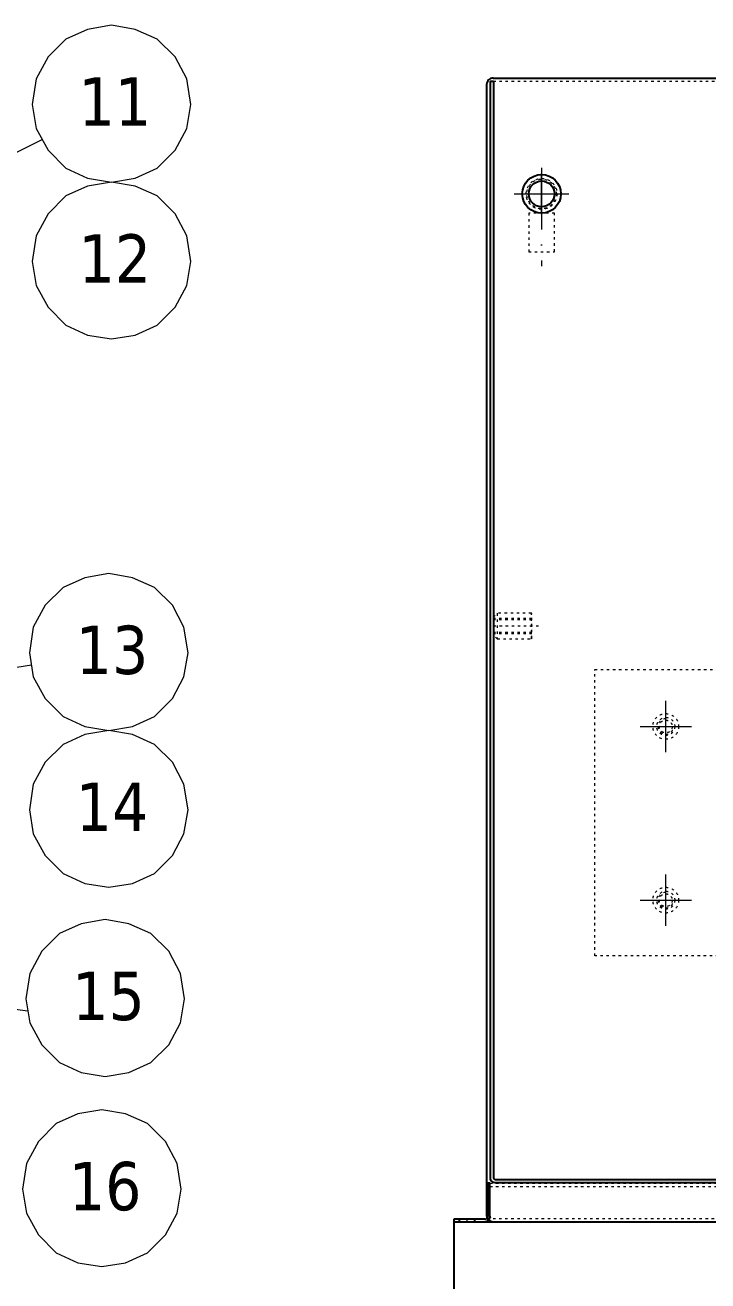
# Model space of a CAD drawing. Header units: millimetres. Extents: x 13152 to 36426, y -6229 to 3790.
# Drawn here: x 31795 to 32325, y 1302 to 2278 of the extents above; entities that cross this region are included whole.
import ezdxf

# ---------------------------------------------------------------- set-up
doc = ezdxf.new("R2010")
doc.units = ezdxf.units.MM
doc.header["$LTSCALE"] = 4
doc.linetypes.add('ACAD_ISO03W100', pattern=[1.18, 0.47, -0.71])
doc.linetypes.add('ACAD_ISO10W100', pattern=[18, 12, -3, 0, -3])
doc.layers.add('标注、文本', color=3, linetype='Continuous', lineweight=25)
doc.layers.add('铁心', color=3, linetype='Continuous', lineweight=0)
doc.styles.add('Tahoma$001', font='tahoma.ttf', dxfattribs={"height": 2.159784})
doc.styles.add('TH_GBDIM', font='romans.shx', dxfattribs={"width": 0.8, "bigfont": 'gbcbig.shx'})
doc.dimstyles.new('TH_GBDIM1', dxfattribs={"dimscale": 3, "dimtxt": 3.5, "dimasz": 2.5, "dimexe": 2, "dimexo": 0, "dimgap": 1.5, "dimtad": 1, "dimdec": 1, "dimlfac": 0.03937, "dimzin": 0, "dimdsep": 46, "dimtxsty": 'TH_GBDIM', "dimcen": 2.5, "dimclrd": 3, "dimclre": 256, "dimclrt": 2, "dimadec": 0, "dimazin": 0, "dimtfac": 0.714286, "dimtdec": 1, "dimtmove": 0, "dimatfit": 3, "dimfxl": 0, "dimtzin": 0, "dimlwd": -1, "dimlwe": -1, "dimarcsym": 0})

# ---------------------------------------------------------------- blocks, each defined once
blk = doc.blocks.new('*D215')
at = {"layer": 'Defpoints', "color": 0, "transparency": 16777216}
for p in [(33329.75, 1481.97), (32127.86, 1347.43), (32127.86, 1240.78)]:
    blk.add_point(p, dxfattribs=at)
at = {"layer": '标注、文本', "transparency": 16777216}
for p, q in [((33329.75, 1481.97), (33329.75, 1234.78)), ((32127.86, 1347.43), (32127.86, 1234.78))]:
    blk.add_line(p, q, dxfattribs=at)
at = {"layer": '标注、文本', "color": 3, "transparency": 16777216}
blk.add_line((33322.25, 1240.78), (32135.36, 1240.78), dxfattribs=at)
for points in [[(32135.36, 1242.03), (32135.36, 1239.53), (32127.86, 1240.78)], [(33322.25, 1242.03), (33322.25, 1239.53), (33329.75, 1240.78)]]:
    blk.add_solid(points, dxfattribs=at)
at = {"layer": '标注、文本', "color": 2, "transparency": 16777216, "insert": (32717.68, 1253.28), "char_height": 10.5, "width": 13.6, "attachment_point": 5, "style": 'TH_GBDIM'}
blk.add_mtext('43(1092)', dxfattribs=at)

msp = doc.modelspace()

# ---------------------------------------------------------------- linework, layer by layer
at = {"layer": '标注、文本'}
for p, q in [((32158.32, 2236.43), (32795.32, 2236.43)), ((32153.32, 2231.43), (32153.32, 1352.43)), ((32156.07, 2233.93), (32158.57, 2233.93)), ((32156.07, 2233.93), (32156.07, 1381.43)), ((32158.57, 2233.93), (32158.57, 1381.43)), ((32153.86, 1377.43), (32153.86, 1351.43)), ((32155.86, 1377.43), (32153.86, 1377.43)), ((32155.86, 1351.43), (32155.86, 1377.43)), ((32159.57, 1380.43), (32794.57, 1380.43)), ((32159.57, 1377.93), (32794.57, 1377.93)), ((32151.86, 1349.43), (32127.86, 1349.43)), ((32127.86, 1349.43), (32127.86, 1347.43)), ((32127.86, 1347.43), (32151.86, 1347.43)), ((32131.86, 1349.43), (32131.86, 1347.43)), ((32143.86, 1349.43), (32143.86, 1347.43)), ((32151.86, 1347.43), (32800.33, 1347.43))]:
    msp.add_line(p, q, dxfattribs=at)
at = {"layer": '标注、文本', "color": 2, "linetype": 'ACAD_ISO03W100', "lineweight": 18}
for p, q in [((32155.82, 2231.43), (32155.82, 1352.43)), ((32158.57, 2233.93), (32795.82, 2233.93)), ((32186.04, 2131.43), (32186.04, 2101.43)), ((32206.04, 2131.43), (32186.04, 2131.43)), ((32206.04, 2101.43), (32206.04, 2131.43)), ((32186.04, 2101.43), (32206.04, 2101.43)), ((32158.57, 1817.43), (32161.57, 1820.43)), ((32158.57, 1817.43), (32158.57, 1803.43)), ((32188.57, 1816.43), (32158.57, 1816.43)), ((32188.07, 1820.43), (32161.57, 1820.43)), ((32161.57, 1820.43), (32161.57, 1800.43)), ((32188.57, 1819.93), (32188.07, 1820.43)), ((32188.07, 1800.43), (32188.07, 1820.43)), ((32188.57, 1800.93), (32188.57, 1819.93)), ((32188.57, 1815.43), (32158.57, 1815.43)), ((32193.57, 1810.43), (32158.57, 1810.43)), ((32188.57, 1805.43), (32158.57, 1805.43)), ((32188.57, 1804.43), (32158.57, 1804.43)), ((32161.57, 1800.43), (32158.57, 1803.43)), ((32161.57, 1800.43), (32188.07, 1800.43)), ((32188.07, 1800.43), (32188.57, 1800.93)), ((32154.08, 1377.43), (32154.08, 1347.43)), ((32155.86, 1377.43), (32798.08, 1377.43)), ((32155.86, 1374.93), (32798.08, 1374.93)), ((32151.86, 1347.43), (32798.07, 1347.43)), ((32158.32, 1349.93), (32800.33, 1349.93)), ((32158.32, 1349.93), (32798.08, 1349.93))]:
    msp.add_line(p, q, dxfattribs=at)
at = {"layer": '标注、文本', "color": 1, "linetype": 'ACAD_ISO10W100', "lineweight": 18}
for p, q in [((32196.04, 2166.68), (32196.04, 2090.16)), ((32196.04, 2130.55), (32196.04, 2162.3)), ((32174.82, 2146.43), (32217.26, 2146.43)), ((32179.75, 2146.43), (32212.33, 2146.43)), ((32292.55, 1712.43), (32292.55, 1752.43)), ((32272.55, 1732.43), (32312.55, 1732.43)), ((32292.55, 1577.43), (32292.55, 1617.43)), ((32272.55, 1597.43), (32312.55, 1597.43)), ((32137.86, 1349.43), (32137.86, 1347.43))]:
    msp.add_line(p, q, dxfattribs=at)
at = {"layer": '标注、文本', "color": 2, "linetype": 'ACAD_ISO03W100', "lineweight": 18}
msp.add_lwpolyline([(32237.32, 1776.66), (32743.98, 1776.66), (32743.98, 1554.21), (32237.32, 1554.21)], close=True, dxfattribs=at)
at = {"layer": '标注、文本'}
for radius in [15, 10]:
    msp.add_circle((32196.04, 2146.43), radius, dxfattribs=at)
at = {"layer": '标注、文本', "color": 2, "linetype": 'ACAD_ISO03W100', "lineweight": 18}
for centre, radius in [((32196.04, 2146.43), 12), ((32196.04, 2146.43), 11.5), ((32292.55, 1732.43), 10), ((32292.55, 1732.43), 7), ((32292.55, 1732.43), 5), ((32292.55, 1597.43), 10), ((32292.55, 1597.43), 7), ((32292.55, 1597.43), 5)]:
    msp.add_circle(centre, radius, dxfattribs=at)
at = {"layer": '标注、文本'}
for centre, radius, start, end in [((32158.32, 2231.43), 5, 90, 180.03567), ((32159.57, 1381.43), 3.5, 180, 270), ((32159.57, 1381.43), 1, 180, 270), ((32151.86, 1351.43), 2, 270, 0), ((32151.86, 1351.43), 4, 270, 0), ((32158.32, 1352.43), 5, 180, 270)]:
    msp.add_arc(centre, radius, start, end, dxfattribs=at)
at = {"layer": '标注、文本', "color": 2, "linetype": 'ACAD_ISO03W100', "lineweight": 18}
for centre, radius, start, end in [((32158.32, 2231.43), 2.5, 90, 180.03567), ((32196.04, 2146.43), 10, 90, 0), ((32292.55, 1732.43), 6, 90, 0), ((32292.55, 1597.43), 6, 90, 0), ((32158.32, 1352.43), 2.5, 180, 270)]:
    msp.add_arc(centre, radius, start, end, dxfattribs=at)
at = {"layer": '铁心', "lineweight": 13}
for points in [[(31923.47, 2215.85), (31920.15, 2235.72), (31911.12, 2252.89), (31897.26, 2266.75), (31880.1, 2274.28), (31861.72, 2277.59), (31843.05, 2274.28), (31826.18, 2266.75), (31812.33, 2252.89), (31802.99, 2235.72), (31799.98, 2215.85), (31802.99, 2197.17), (31812.33, 2180.31), (31826.18, 2166.45), (31843.05, 2158.62), (31861.72, 2155.61), (31880.1, 2158.62), (31897.26, 2166.45), (31911.12, 2180.31), (31920.15, 2197.17)], [(31923.47, 2093.87), (31920.15, 2113.74), (31911.12, 2130.91), (31897.26, 2144.77), (31880.1, 2152.3), (31861.72, 2155.61), (31843.05, 2152.3), (31826.18, 2144.77), (31812.33, 2130.91), (31802.99, 2113.74), (31799.98, 2093.87), (31802.99, 2075.19), (31812.33, 2058.33), (31826.18, 2044.47), (31843.05, 2036.64), (31861.72, 2033.63), (31880.1, 2036.64), (31897.26, 2044.47), (31911.12, 2058.33), (31920.15, 2075.19)], [(31921.33, 1789.63), (31918.01, 1809.51), (31908.98, 1826.68), (31895.12, 1840.53), (31877.96, 1848.06), (31859.58, 1851.37), (31840.91, 1848.06), (31824.04, 1840.53), (31810.19, 1826.68), (31800.85, 1809.51), (31797.84, 1789.63), (31800.85, 1770.96), (31810.19, 1754.09), (31824.04, 1740.23), (31840.91, 1732.4), (31859.58, 1729.39), (31877.96, 1732.4), (31895.12, 1740.23), (31908.98, 1754.09), (31918.01, 1770.96)], [(31921.33, 1667.65), (31918.01, 1687.53), (31908.98, 1704.69), (31895.12, 1718.55), (31877.96, 1726.08), (31859.58, 1729.39), (31840.91, 1726.08), (31824.04, 1718.55), (31810.19, 1704.69), (31800.85, 1687.53), (31797.84, 1667.65), (31800.85, 1648.97), (31810.19, 1632.11), (31824.04, 1618.25), (31840.91, 1610.42), (31859.58, 1607.41), (31877.96, 1610.42), (31895.12, 1618.25), (31908.98, 1632.11), (31918.01, 1648.97)], [(31918.54, 1520.64), (31915.23, 1540.52), (31906.19, 1557.68), (31892.34, 1571.54), (31875.17, 1579.07), (31856.8, 1582.38), (31838.12, 1579.07), (31821.26, 1571.54), (31807.4, 1557.68), (31798.07, 1540.52), (31795.05, 1520.64), (31798.07, 1501.96), (31807.4, 1485.1), (31821.26, 1471.24), (31838.12, 1463.41), (31856.8, 1460.4), (31875.17, 1463.41), (31892.34, 1471.24), (31906.19, 1485.1), (31915.23, 1501.96)], [(31915.94, 1372.83), (31912.63, 1392.7), (31903.6, 1409.87), (31889.74, 1423.73), (31872.57, 1431.26), (31854.2, 1434.57), (31835.53, 1431.26), (31818.66, 1423.73), (31804.81, 1409.87), (31795.47, 1392.7), (31792.46, 1372.83), (31795.47, 1354.15), (31804.81, 1337.29), (31818.66, 1323.43), (31835.53, 1315.6), (31854.2, 1312.59), (31872.57, 1315.6), (31889.74, 1323.43), (31903.6, 1337.29), (31912.63, 1354.15)]]:
    msp.add_lwpolyline(points, close=True, dxfattribs=at)
for points in [[(31442.88, 2007.43), (31807.66, 2188.74), (31807.66, 2188.74)], [(31379.27, 1713.24), (31799.35, 1780.29), (31799.35, 1780.29)], [(30983.61, 1618.21), (31796.56, 1511.3), (31796.56, 1511.3)]]:
    msp.add_lwpolyline(points, dxfattribs=at)

# ---------------------------------------------------------------- texts
at = {"layer": '铁心', "lineweight": 13, "style": 'Tahoma$001'}
for s, p in [('11', (31836.04, 2199.42)), ('12', (31836.04, 2077.44)), ('13', (31833.9, 1773.21)), ('14', (31833.9, 1651.23)), ('15', (31831.12, 1504.22)), ('16', (31828.52, 1356.4))]:
    msp.add_text(s, height=37.589, dxfattribs=at).set_placement(p)

# ---------------------------------------------------------------- dimensions: what is measured, and where the dimension line sits
at = {"layer": '标注、文本'}
dim = msp.add_linear_dim(base=(32127.86, 1240.78), p1=(33329.75, 1481.97), p2=(32127.86, 1347.43), text='43(1092)', dimstyle='TH_GBDIM1', dxfattribs=at)
dim.commit()
dim.dimension.update_dxf_attribs({"geometry": '*D215', "text_midpoint": (32717.68, 1240.78), "dimtype": 160})

doc.saveas('drawing.dxf')
